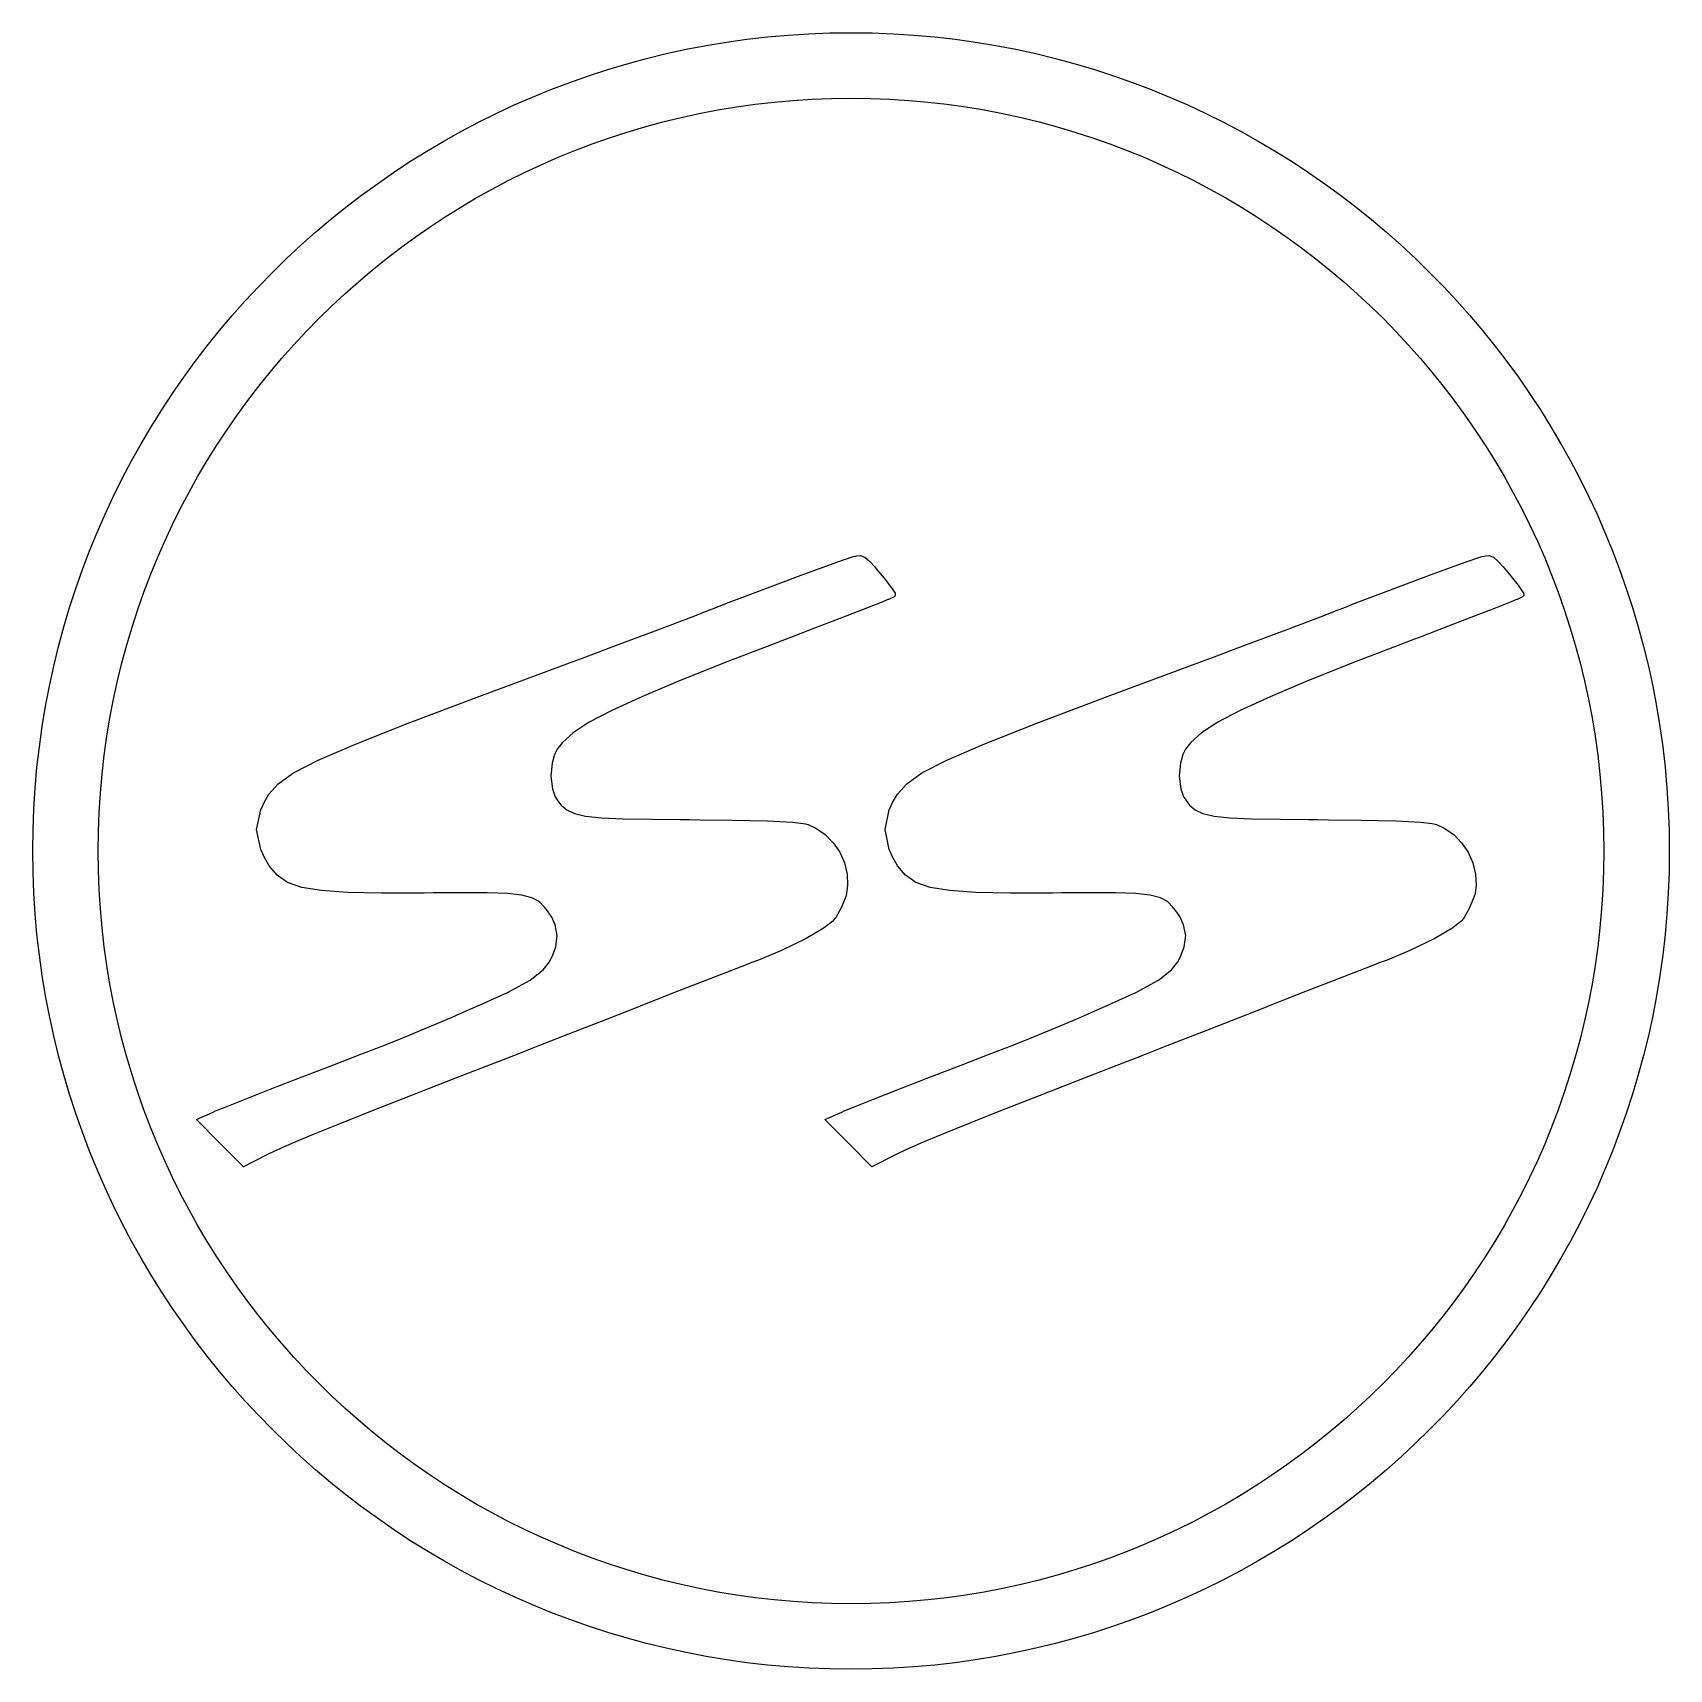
# Model space of a CAD drawing. Header units: millimetres. Extents: x -46 to 79, y -16 to 109.
import ezdxf

# ---------------------------------------------------------------- set-up
doc = ezdxf.new("R2010")
doc.units = ezdxf.units.MM

msp = doc.modelspace()

# ---------------------------------------------------------------- linework, layer by layer
at = {"color": 7, "linetype": 'Continuous', "lineweight": 25}
for p, q in [((15.39, 68.36), (16.64, 68.79)), ((16.64, 68.79), (16.84, 68.84)), ((16.84, 68.84), (16.92, 68.86)), ((16.92, 68.86), (17.19, 68.87)), ((17.19, 68.87), (17.53, 68.75)), ((17.53, 68.75), (17.91, 68.43)), ((63.39, 68.36), (64.64, 68.79)), ((64.64, 68.79), (64.84, 68.84)), ((64.84, 68.84), (64.92, 68.86)), ((64.92, 68.86), (65.19, 68.87)), ((65.19, 68.87), (65.53, 68.75)), ((65.53, 68.75), (65.91, 68.43)), ((12.66, 67.37), (15.39, 68.36)), ((17.91, 68.43), (18.28, 68.01)), ((18.28, 68.01), (18.4, 67.86)), ((18.4, 67.86), (18.55, 67.68)), ((18.55, 67.68), (18.99, 67.14)), ((60.66, 67.37), (63.39, 68.36)), ((65.91, 68.43), (66.28, 68.01)), ((66.28, 68.01), (66.4, 67.86)), ((66.4, 67.86), (66.55, 67.68)), ((66.55, 67.68), (66.99, 67.14)), ((9.34, 66.13), (12.66, 67.37)), ((18.99, 67.14), (19.42, 66.61)), ((19.42, 66.61), (19.69, 66.24)), ((57.34, 66.13), (60.66, 67.37)), ((66.99, 67.14), (67.42, 66.61)), ((67.42, 66.61), (67.69, 66.24)), ((6.1, 64.88), (6.9, 65.2)), ((6.9, 65.2), (9.34, 66.13)), ((18.9, 65.35), (17.74, 64.89)), ((19.29, 65.51), (18.9, 65.35)), ((19.36, 65.53), (19.29, 65.51)), ((19.56, 65.62), (19.36, 65.53)), ((19.76, 65.71), (19.56, 65.62)), ((19.69, 66.24), (19.83, 65.99)), ((19.85, 65.82), (19.76, 65.71)), ((19.83, 65.99), (19.85, 65.82)), ((54.1, 64.88), (54.9, 65.2)), ((54.9, 65.2), (57.34, 66.13)), ((66.9, 65.35), (65.74, 64.89)), ((67.29, 65.51), (66.9, 65.35)), ((67.36, 65.53), (67.29, 65.51)), ((67.56, 65.62), (67.36, 65.53)), ((67.76, 65.71), (67.56, 65.62)), ((67.69, 66.24), (67.83, 65.99)), ((67.85, 65.82), (67.76, 65.71)), ((67.83, 65.99), (67.85, 65.82)), ((1.71, 63.21), (4.34, 64.2)), ((4.34, 64.2), (5.69, 64.72)), ((5.69, 64.72), (6.1, 64.88)), ((15.82, 64.14), (13.69, 63.32)), ((17.74, 64.89), (15.82, 64.14)), ((49.71, 63.21), (52.34, 64.2)), ((52.34, 64.2), (53.69, 64.72)), ((53.69, 64.72), (54.1, 64.88)), ((63.82, 64.14), (61.69, 63.32)), ((65.74, 64.89), (63.82, 64.14)), ((-1.44, 62.02), (1.71, 63.21)), ((12.06, 62.7), (11.52, 62.49)), ((13.69, 63.32), (12.06, 62.7)), ((46.56, 62.02), (49.71, 63.21)), ((60.06, 62.7), (59.52, 62.49)), ((61.69, 63.32), (60.06, 62.7)), ((-3.92, 61.1), (-1.44, 62.02)), ((10.4, 62.06), (7.06, 60.77)), ((11.52, 62.49), (10.4, 62.06)), ((44.08, 61.1), (46.56, 62.02)), ((58.4, 62.06), (55.06, 60.77)), ((59.52, 62.49), (58.4, 62.06)), ((-11.89, 58.13), (-6.54, 60.12)), ((-6.54, 60.12), (-4.75, 60.79)), ((-4.75, 60.79), (-3.92, 61.1)), ((7.06, 60.77), (3.41, 59.32)), ((36.11, 58.13), (41.46, 60.12)), ((41.46, 60.12), (43.25, 60.79)), ((43.25, 60.79), (44.08, 61.1)), ((55.06, 60.77), (51.41, 59.32)), ((3.41, 59.32), (0.48, 58.09)), ((51.41, 59.32), (48.48, 58.09)), ((-17.35, 56.06), (-11.89, 58.13)), ((0.48, 58.09), (-1.8, 57.04)), ((30.65, 56.06), (36.11, 58.13)), ((48.48, 58.09), (46.2, 57.04)), ((-1.8, 57.04), (-3.52, 56.14)), ((46.2, 57.04), (44.48, 56.14)), ((-21.38, 54.47), (-17.35, 56.06)), ((-4.75, 55.34), (-5.57, 54.6)), ((-3.52, 56.14), (-4.75, 55.34)), ((26.62, 54.47), (30.65, 56.06)), ((43.25, 55.34), (42.43, 54.6)), ((44.48, 56.14), (43.25, 55.34)), ((-24.22, 53.24), (-21.38, 54.47)), ((-6.08, 53.89), (-6.18, 53.69)), ((-5.98, 54.09), (-6.08, 53.89)), ((-5.57, 54.6), (-5.98, 54.09)), ((23.78, 53.24), (26.62, 54.47)), ((41.92, 53.89), (41.82, 53.69)), ((42.02, 54.09), (41.92, 53.89)), ((42.43, 54.6), (42.02, 54.09)), ((-26.11, 52.27), (-24.22, 53.24)), ((-6.37, 53.02), (-6.46, 52.02)), ((-6.18, 53.69), (-6.37, 53.02)), ((21.89, 52.27), (23.78, 53.24)), ((41.63, 53.02), (41.54, 52.02)), ((41.82, 53.69), (41.63, 53.02)), ((-27.99, 50.66), (-27.28, 51.45)), ((-27.28, 51.45), (-26.11, 52.27)), ((-6.46, 52.02), (-6.34, 51.06)), ((20.01, 50.66), (20.72, 51.45)), ((20.72, 51.45), (21.89, 52.27)), ((41.54, 52.02), (41.66, 51.06)), ((-28.46, 49.79), (-28.36, 50.02)), ((-28.36, 50.02), (-27.99, 50.66)), ((-6.34, 51.06), (-6.13, 50.45)), ((-6.13, 50.45), (-6.02, 50.28)), ((-6.02, 50.28), (-5.94, 50.16)), ((-5.94, 50.16), (-5.67, 49.8)), ((19.54, 49.79), (19.64, 50.02)), ((19.64, 50.02), (20.01, 50.66)), ((41.66, 51.06), (41.87, 50.45)), ((41.87, 50.45), (41.98, 50.28)), ((41.98, 50.28), (42.06, 50.16)), ((42.06, 50.16), (42.33, 49.8)), ((-28.93, 47.94), (-28.62, 49.46)), ((-28.62, 49.46), (-28.46, 49.79)), ((-5.67, 49.8), (-5.24, 49.44)), ((-5.24, 49.44), (-4.65, 49.17)), ((-4.65, 49.17), (-3.8, 48.97)), ((-3.8, 48.97), (-2.59, 48.85)), ((-2.59, 48.85), (-0.93, 48.77)), ((-0.93, 48.77), (1.27, 48.73)), ((19.07, 47.94), (19.38, 49.46)), ((19.38, 49.46), (19.54, 49.79)), ((42.33, 49.8), (42.76, 49.44)), ((42.76, 49.44), (43.35, 49.17)), ((43.35, 49.17), (44.2, 48.97)), ((44.2, 48.97), (45.41, 48.85)), ((45.41, 48.85), (47.07, 48.77)), ((47.07, 48.77), (49.27, 48.73)), ((-28.62, 46.42), (-28.93, 47.94)), ((1.27, 48.73), (3.4, 48.71)), ((3.4, 48.71), (4.11, 48.71)), ((4.11, 48.71), (4.93, 48.7)), ((4.93, 48.7), (7.4, 48.67)), ((7.4, 48.67), (10.08, 48.6)), ((10.08, 48.6), (11.99, 48.5)), ((11.99, 48.5), (12.82, 48.42)), ((12.82, 48.42), (12.98, 48.38)), ((12.98, 48.38), (13.19, 48.32)), ((13.19, 48.32), (13.78, 48.06)), ((13.78, 48.06), (14.5, 47.57)), ((14.5, 47.57), (15.11, 46.94)), ((19.38, 46.42), (19.07, 47.94)), ((49.27, 48.73), (51.4, 48.71)), ((51.4, 48.71), (52.11, 48.71)), ((52.11, 48.71), (52.93, 48.7)), ((52.93, 48.7), (55.4, 48.67)), ((55.4, 48.67), (58.08, 48.6)), ((58.08, 48.6), (59.99, 48.5)), ((59.99, 48.5), (60.82, 48.42)), ((60.82, 48.42), (60.98, 48.38)), ((60.98, 48.38), (61.19, 48.32)), ((61.19, 48.32), (61.78, 48.06)), ((61.78, 48.06), (62.5, 47.57)), ((62.5, 47.57), (63.11, 46.94)), ((-28.46, 46.09), (-28.62, 46.42)), ((15.11, 46.94), (15.61, 46.21)), ((19.54, 46.09), (19.38, 46.42)), ((63.11, 46.94), (63.61, 46.21)), ((-28.35, 45.85), (-28.46, 46.09)), ((-27.97, 45.17), (-28.35, 45.85)), ((-27.37, 44.45), (-27.97, 45.17)), ((15.61, 46.21), (15.97, 45.4)), ((15.97, 45.4), (16.18, 44.55)), ((19.65, 45.85), (19.54, 46.09)), ((20.03, 45.17), (19.65, 45.85)), ((20.63, 44.45), (20.03, 45.17)), ((63.61, 46.21), (63.97, 45.4)), ((63.97, 45.4), (64.18, 44.55)), ((-26.57, 43.91), (-27.37, 44.45)), ((-25.48, 43.53), (-26.57, 43.91)), ((16.18, 44.55), (16.21, 43.69)), ((21.43, 43.91), (20.63, 44.45)), ((22.52, 43.53), (21.43, 43.91)), ((64.18, 44.55), (64.21, 43.69)), ((-23.98, 43.28), (-25.48, 43.53)), ((-21.99, 43.15), (-23.98, 43.28)), ((-19.41, 43.09), (-21.99, 43.15)), ((-16.95, 43.1), (-19.41, 43.09)), ((-16.13, 43.1), (-16.95, 43.1)), ((-15.45, 43.11), (-16.13, 43.1)), ((-13.4, 43.12), (-15.45, 43.11)), ((-11.32, 43.11), (-13.4, 43.12)), ((-9.78, 43.06), (-11.32, 43.11)), ((-8.67, 42.94), (-9.78, 43.06)), ((-7.9, 42.74), (-8.67, 42.94)), ((-7.36, 42.45), (-7.9, 42.74)), ((16.02, 42.7), (15.69, 41.91)), ((16.07, 42.84), (16.02, 42.7)), ((16.13, 43.05), (16.07, 42.84)), ((16.21, 43.69), (16.13, 43.05)), ((24.02, 43.28), (22.52, 43.53)), ((26.01, 43.15), (24.02, 43.28)), ((28.59, 43.09), (26.01, 43.15)), ((31.05, 43.1), (28.59, 43.09)), ((31.87, 43.1), (31.05, 43.1)), ((32.55, 43.11), (31.87, 43.1)), ((34.6, 43.12), (32.55, 43.11)), ((36.68, 43.11), (34.6, 43.12)), ((38.22, 43.06), (36.68, 43.11)), ((39.33, 42.94), (38.22, 43.06)), ((40.1, 42.74), (39.33, 42.94)), ((40.64, 42.45), (40.1, 42.74)), ((64.02, 42.7), (63.69, 41.91)), ((64.07, 42.84), (64.02, 42.7)), ((64.13, 43.05), (64.07, 42.84)), ((64.21, 43.69), (64.13, 43.05)), ((-6.94, 42.03), (-7.36, 42.45)), ((-6.64, 41.63), (-6.94, 42.03)), ((-6.55, 41.49), (-6.64, 41.63)), ((-6.42, 41.3), (-6.55, 41.49)), ((-6.13, 40.67), (-6.42, 41.3)), ((15.69, 41.91), (15.31, 41.23)), ((41.06, 42.03), (40.64, 42.45)), ((41.36, 41.63), (41.06, 42.03)), ((41.45, 41.49), (41.36, 41.63)), ((41.58, 41.3), (41.45, 41.49)), ((41.87, 40.67), (41.58, 41.3)), ((63.69, 41.91), (63.31, 41.23)), ((-5.97, 39.85), (-6.13, 40.67)), ((14.43, 40.44), (13.05, 39.62)), ((15.08, 40.94), (14.43, 40.44)), ((15.24, 41.14), (15.08, 40.94)), ((15.31, 41.23), (15.24, 41.14)), ((42.03, 39.85), (41.87, 40.67)), ((62.43, 40.44), (61.05, 39.62)), ((63.08, 40.94), (62.43, 40.44)), ((63.24, 41.14), (63.08, 40.94)), ((63.31, 41.23), (63.24, 41.14)), ((-6.34, 38.3), (-6.08, 39)), ((-6.08, 39), (-5.97, 39.85)), ((13.05, 39.62), (11.16, 38.71)), ((41.66, 38.3), (41.92, 39)), ((41.92, 39), (42.03, 39.85)), ((61.05, 39.62), (59.16, 38.71)), ((-7.05, 37.22), (-6.57, 37.85)), ((-6.57, 37.85), (-6.45, 38.08)), ((-6.45, 38.08), (-6.34, 38.3)), ((8.45, 37.62), (7.33, 37.19)), ((8.82, 37.76), (8.45, 37.62)), ((9.41, 37.98), (8.82, 37.76)), ((11.16, 38.71), (9.41, 37.98)), ((40.95, 37.22), (41.43, 37.85)), ((41.43, 37.85), (41.55, 38.08)), ((41.55, 38.08), (41.66, 38.3)), ((56.45, 37.62), (55.33, 37.19)), ((56.82, 37.76), (56.45, 37.62)), ((57.41, 37.98), (56.82, 37.76)), ((59.16, 38.71), (57.41, 37.98)), ((-9.77, 35.51), (-8.04, 36.43)), ((-8.04, 36.43), (-7.05, 37.22)), ((5.3, 36.4), (2.99, 35.49)), ((7.33, 37.19), (5.3, 36.4)), ((38.23, 35.51), (39.96, 36.43)), ((39.96, 36.43), (40.95, 37.22)), ((53.3, 36.4), (50.99, 35.49)), ((55.33, 37.19), (53.3, 36.4)), ((-11.86, 34.55), (-9.77, 35.51)), ((2.99, 35.49), (1.25, 34.81)), ((36.14, 34.55), (38.23, 35.51)), ((50.99, 35.49), (49.25, 34.81)), ((-13.99, 33.62), (-12.92, 34.09)), ((-12.92, 34.09), (-12.56, 34.24)), ((-12.56, 34.24), (-11.86, 34.55)), ((0.05, 34.33), (-1.83, 33.59)), ((0.67, 34.58), (0.05, 34.33)), ((1.25, 34.81), (0.67, 34.58)), ((34.01, 33.62), (35.08, 34.09)), ((35.08, 34.09), (35.44, 34.24)), ((35.44, 34.24), (36.14, 34.55)), ((48.05, 34.33), (46.17, 33.59)), ((48.67, 34.58), (48.05, 34.33)), ((49.25, 34.81), (48.67, 34.58)), ((-17.76, 32.04), (-16.48, 32.56)), ((-16.48, 32.56), (-15.26, 33.08)), ((-15.26, 33.08), (-13.99, 33.62)), ((-1.83, 33.59), (-4.64, 32.49)), ((30.24, 32.04), (31.52, 32.56)), ((31.52, 32.56), (32.74, 33.08)), ((32.74, 33.08), (34.01, 33.62)), ((46.17, 33.59), (43.36, 32.49)), ((-20.97, 30.78), (-19.22, 31.46)), ((-19.22, 31.46), (-17.76, 32.04)), ((-7.4, 31.42), (-9.19, 30.72)), ((-4.64, 32.49), (-7.4, 31.42)), ((27.03, 30.78), (28.78, 31.46)), ((28.78, 31.46), (30.24, 32.04)), ((40.6, 31.42), (38.81, 30.72)), ((43.36, 32.49), (40.6, 31.42)), ((-23.12, 29.95), (-20.97, 30.78)), ((-10.77, 30.11), (-13.73, 28.96)), ((-9.78, 30.49), (-10.77, 30.11)), ((-9.19, 30.72), (-9.78, 30.49)), ((24.88, 29.95), (27.03, 30.78)), ((37.23, 30.11), (34.27, 28.96)), ((38.22, 30.49), (37.23, 30.11)), ((38.81, 30.72), (38.22, 30.49)), ((-26.31, 28.72), (-25.79, 28.92)), ((-25.79, 28.92), (-25.12, 29.18)), ((-25.12, 29.18), (-23.12, 29.95)), ((-13.73, 28.96), (-17.17, 27.62)), ((21.69, 28.72), (22.21, 28.92)), ((22.21, 28.92), (22.88, 29.18)), ((22.88, 29.18), (24.88, 29.95)), ((34.27, 28.96), (30.83, 27.62)), ((-29.81, 27.36), (-27.89, 28.11)), ((-27.89, 28.11), (-26.31, 28.72)), ((-17.17, 27.62), (-20.11, 26.47)), ((18.19, 27.36), (20.11, 28.11)), ((20.11, 28.11), (21.69, 28.72)), ((30.83, 27.62), (27.89, 26.47)), ((-33.52, 25.8), (-32.24, 26.37)), ((-32.24, 26.37), (-32.06, 26.45)), ((-32.06, 26.45), (-31.33, 26.75)), ((-31.33, 26.75), (-29.81, 27.36)), ((-20.11, 26.47), (-22.58, 25.48)), ((14.48, 25.8), (15.76, 26.37)), ((15.76, 26.37), (15.94, 26.45)), ((15.94, 26.45), (16.67, 26.75)), ((16.67, 26.75), (18.19, 27.36)), ((27.89, 26.47), (25.42, 25.48)), ((-31.73, 23.99), (-33.52, 25.8)), ((-22.58, 25.48), (-24.6, 24.66)), ((16.27, 23.99), (14.48, 25.8)), ((25.42, 25.48), (23.4, 24.66)), ((-29.93, 22.18), (-31.73, 23.99)), ((-26.2, 23.99), (-27.39, 23.46)), ((-24.6, 24.66), (-26.2, 23.99)), ((18.07, 22.18), (16.27, 23.99)), ((21.8, 23.99), (20.61, 23.46)), ((23.4, 24.66), (21.8, 23.99)), ((-28.19, 23.08), (-29.93, 22.18)), ((-27.99, 23.18), (-28.19, 23.08)), ((-27.39, 23.46), (-27.99, 23.18)), ((19.81, 23.08), (18.07, 22.18)), ((20.01, 23.18), (19.81, 23.08)), ((20.61, 23.46), (20.01, 23.18))]:
    msp.add_line(p, q, dxfattribs=at)
for radius in [62.5, 57.5]:
    msp.add_circle((16.47, 46.31), radius, dxfattribs=at)

doc.saveas('drawing.dxf')
